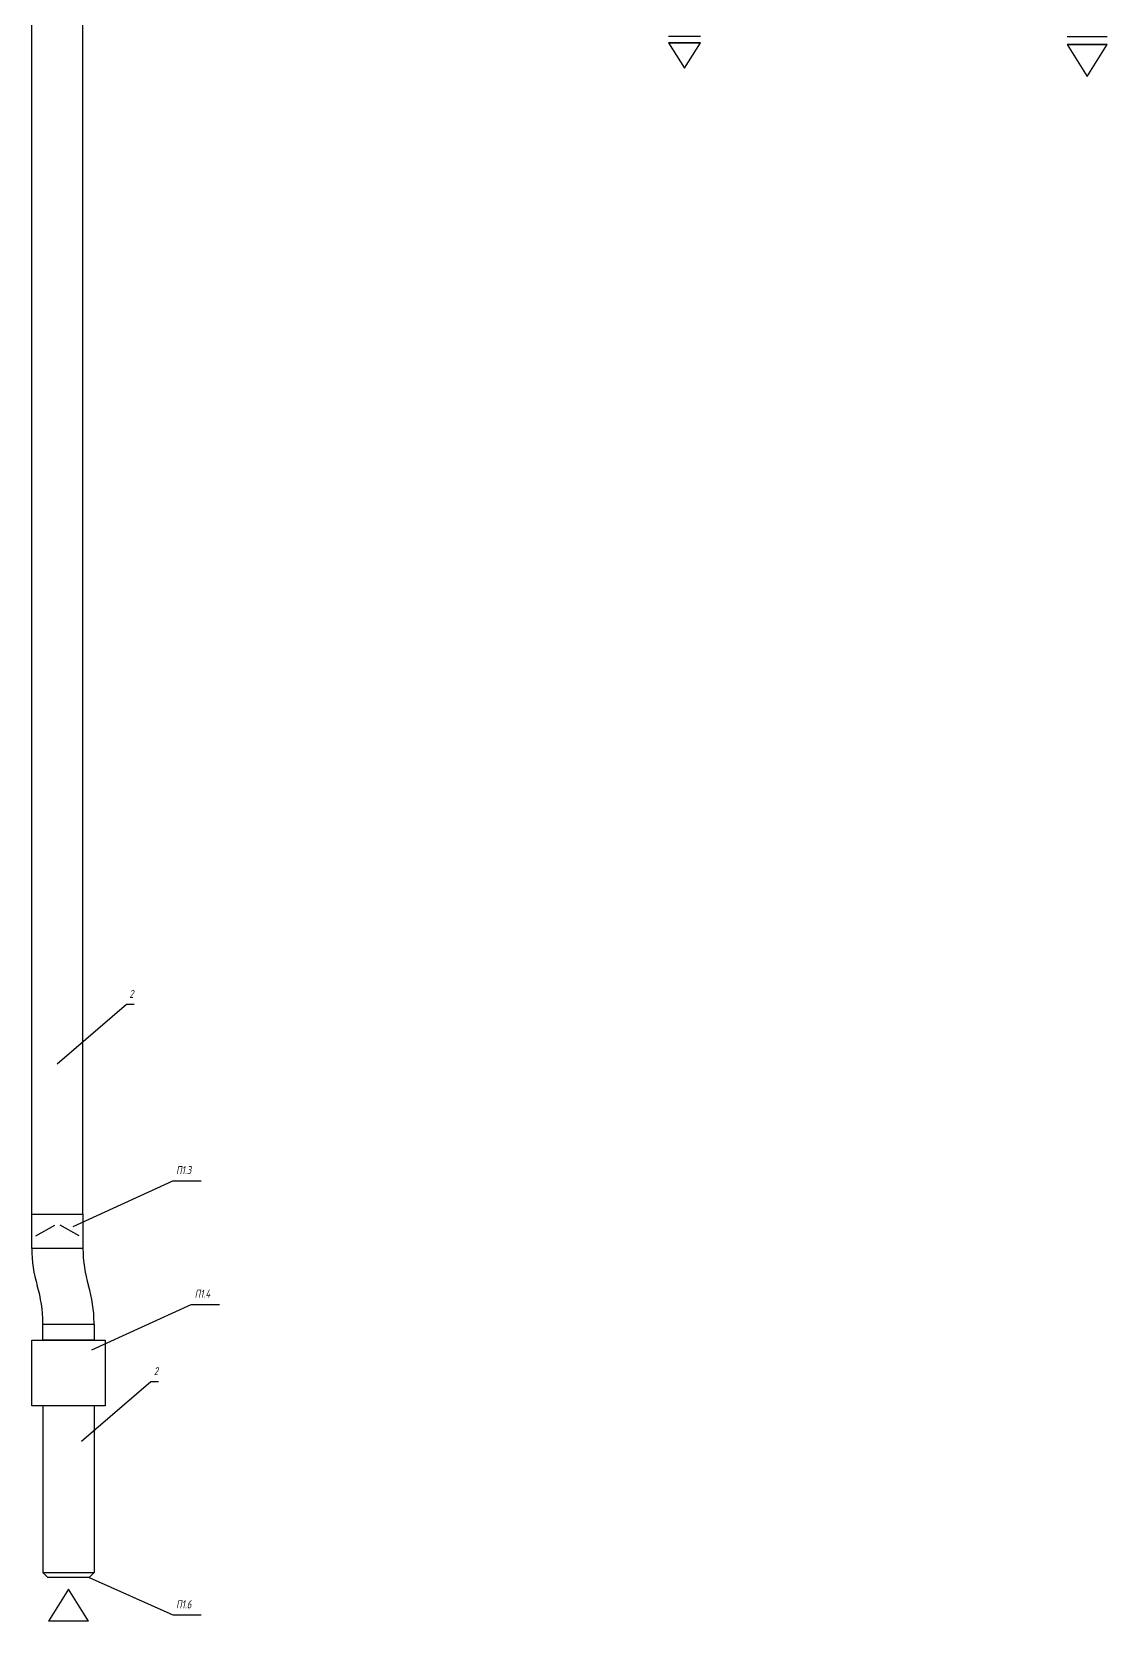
# Model space of a CAD drawing. Header units: millimetres. Extents: x -20430 to 47536, y -37310 to 23105.
# Drawn here: x 4471 to 7832, y -25173 to -20206 of the extents above; entities that cross this region are included whole.
import ezdxf

# ---------------------------------------------------------------- set-up
doc = ezdxf.new("R2010")
doc.units = ezdxf.units.MM
doc.layers.add('02 ОВиК', color=7, linetype='Continuous')
doc.styles.add('ГОСТ-ISOCPEUR', font='isocpeui.ttf', dxfattribs={"width": 0.8})

# ---------------------------------------------------------------- blocks, each defined once
blk = doc.blocks.new('Решотка приток1')
at = {"color": 0, "linetype": 'Continuous', "lineweight": -2}
for p, q in [((-125, 0), (125, 0)), ((-125, -50), (125, -50)), ((-125, -50), (0, -250)), ((0, -250), (125, -50))]:
    blk.add_line(p, q, dxfattribs=at)
at = {"color": 0}
for p, q in [((-125, 0), (125, 0)), ((-125, -50), (0, -250)), ((125, -50), (-125, -50)), ((0, -250), (125, -50))]:
    blk.add_line(p, q, dxfattribs=at)

msp = doc.modelspace()

# ---------------------------------------------------------------- linework, layer by layer
at = {"layer": '02 ОВиК', "color": 1}
for p, q in [((4471.2, -23901.6), (4471.2, -19780.5)), ((4631.2, -23901.6), (4631.2, -19780.5)), ((4483.4, -23968.8), (4542.8, -23935.4)), ((4619.1, -23968.8), (4559.7, -23935.4)), ((4505.7, -24244.5), (4505.7, -24241)), ((4665.7, -24244.5), (4665.7, -24241)), ((4505.7, -24500.5), (4505.7, -25020.5)), ((4665.7, -24500.5), (4665.7, -25020.5)), ((4585.7, -25073), (4523.2, -25173)), ((4648.2, -25173), (4585.7, -25073)), ((4648.2, -25173), (4523.2, -25173))]:
    msp.add_line(p, q, dxfattribs=at)
at = {"layer": '02 ОВиК'}
for points in [[(4550.2, -23431.3), (4766.8, -23244.6), (4790.9, -23244.6)], [(4600.8, -23939.3), (4911.5, -23796.8), (5000.3, -23796.8)], [(4658.8, -24325.5), (4969.6, -24183), (5058.3, -24183)], [(4627, -24610.2), (4843.5, -24423.5), (4867.6, -24423.5)], [(4650.1, -25036.1), (4911.5, -25153.6), (5000.3, -25153.6)]]:
    msp.add_lwpolyline(points, dxfattribs=at)
at = {"layer": '02 ОВиК', "color": 1, "flags": 128}
for points in [[(4631.2, -24008.6), (4471.2, -24008.6), (4471.2, -23901.6), (4631.2, -23901.6)], [(4505.7, -24294.5), (4505.7, -24244.5), (4665.7, -24244.5), (4665.7, -24294.5)], [(4471.2, -24500.5), (4471.2, -24294.5), (4700.2, -24294.5), (4700.2, -24500.5)]]:
    msp.add_lwpolyline(points, close=True, dxfattribs=at)
msp.add_lwpolyline([(4505.7, -25020.5), (4665.7, -25020.5), (4650.1, -25036.1), (4521.3, -25036.1), (4505.7, -25020.5)], dxfattribs=at)
at = {"layer": '02 ОВиК', "color": 1}
for centre, start, end in [((4871.2, -24008.6), 180, 196.8879), ((5031.2, -24008.6), 180, 196.8879), ((4105.7, -24241), 0, 16.8879), ((4265.7, -24241), 0, 16.8879)]:
    msp.add_arc(centre, 400, start, end, dxfattribs=at)

# ---------------------------------------------------------------- block references
at = {"layer": '02 ОВиК', "color": 5, "linetype": 'Continuous', "lineweight": -2, "xscale": 0.4, "yscale": 0.4, "zscale": 0.4, "rotation": 359.9999999999999}
msp.add_blockref('Решотка приток1', (6511.2, -20220.5), dxfattribs=at)
at = {"layer": '02 ОВиК', "linetype": 'Continuous', "lineweight": -2, "xscale": 0.5, "yscale": 0.5, "zscale": 0.5, "rotation": 359.9999999999999}
msp.add_blockref('Решотка приток1', (7769.2, -20221), dxfattribs=at)

# ---------------------------------------------------------------- texts
at = {"layer": '02 ОВиК', "linetype": 'Continuous', "lineweight": 35, "style": 'ГОСТ-ISOCPEUR', "width": 0.8}
for s, p in [('2', (4775.9, -23225.3)), ('П1.3', (4922, -23776.1)), ('П1.4', (4980.1, -24162.3)), ('2', (4852.7, -24404.2)), ('П1.6', (4922, -25132.9))]:
    msp.add_text(s, height=25, dxfattribs=at).set_placement(p)

doc.saveas('drawing.dxf')
